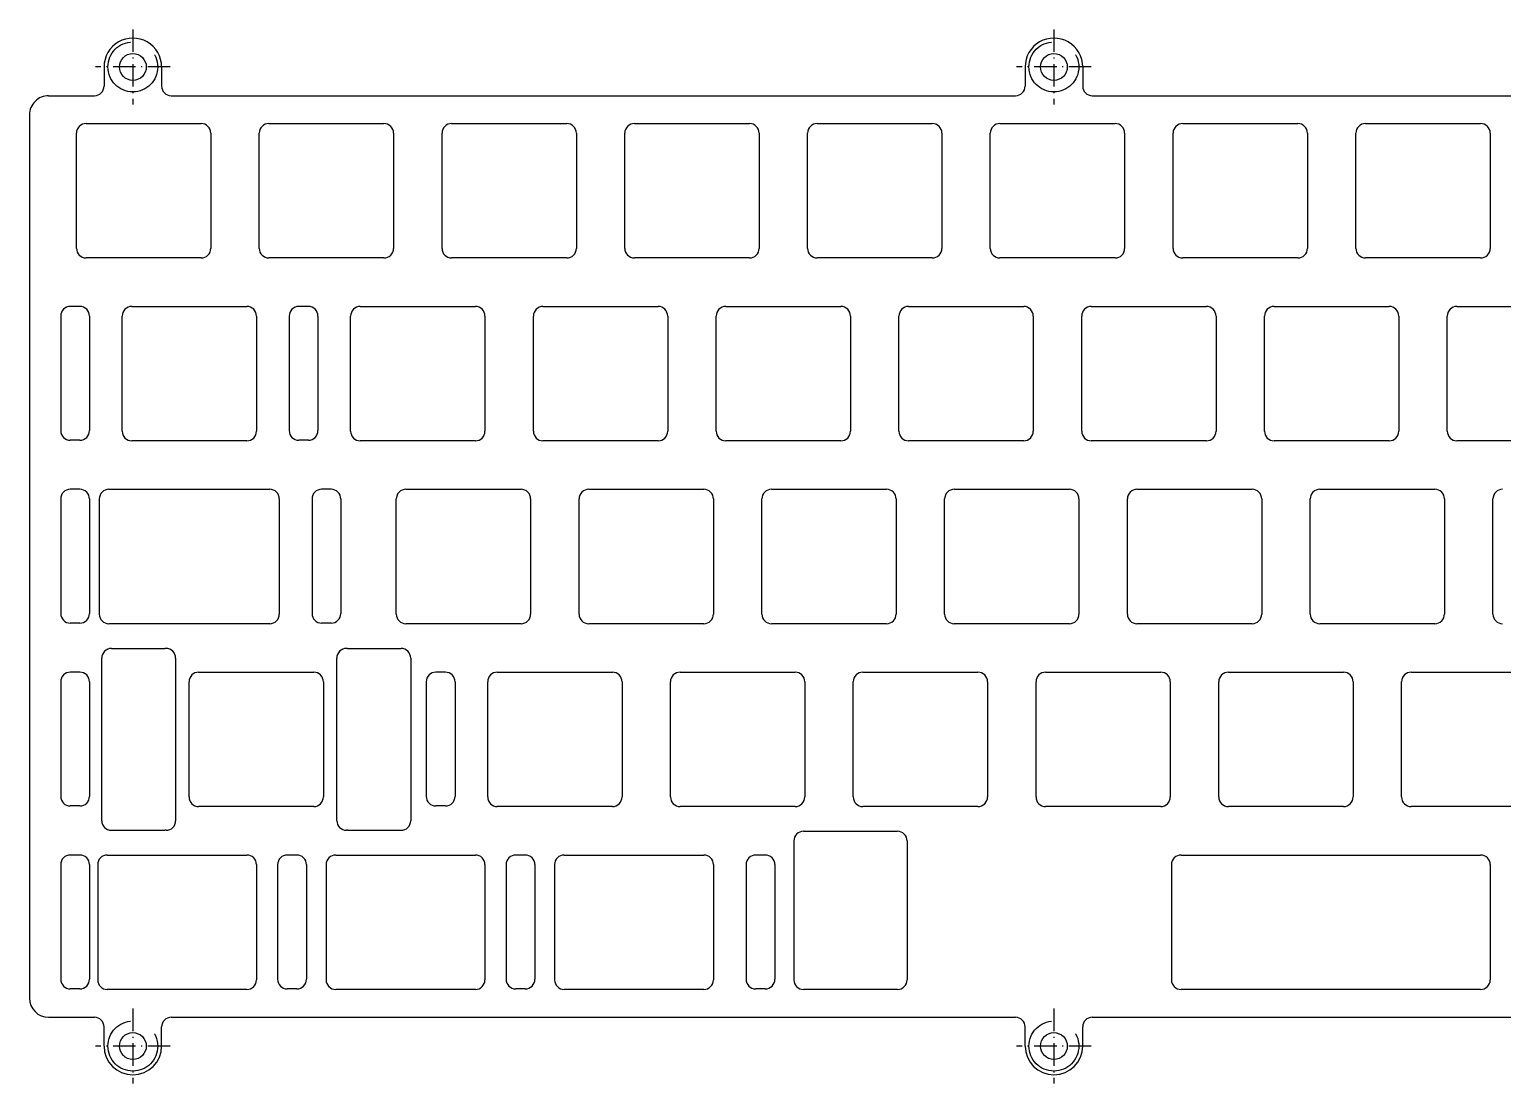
# Model space of a CAD drawing. Extents: x 440 to 1086, y 366 to 680.
# Drawn here: x 439.7 to 593.3, y 365.6 to 475.4 of the extents above; entities that cross this region are included whole.
import ezdxf

# ---------------------------------------------------------------- set-up
doc = ezdxf.new("R2010")
doc.units = 0
doc.linetypes.add('DASHDOT', pattern=[18.5, 12, -3, 0.5, -3])
doc.linetypes.add('DASHED', pattern=[15, 12, -3])
doc.layers.get('0').update_dxf_attribs({"linetype": 'CONTINUOUS'})

msp = doc.modelspace()

# ---------------------------------------------------------------- linework, layer by layer
at = {"color": 1, "linetype": 'DASHDOT', "ltscale": 0.195}
for p, q in [((450.5, 475.400421), (450.5, 467.600403)), ((546.5, 475.400421), (546.5, 467.600403)), ((454.400024, 471.500427), (446.600006, 471.500427)), ((550.400024, 471.500427), (542.600037, 471.500427)), ((450.5, 373.399597), (450.5, 365.599579)), ((546.5, 373.399597), (546.5, 365.599579)), ((454.400024, 369.499573), (446.600006, 369.499573)), ((550.400024, 369.499573), (542.600037, 369.499573))]:
    msp.add_line(p, q, dxfattribs=at)
at = {"color": 7, "ltscale": 0.05}
for p, q in [((447.5, 471.500427), (447.5, 469.500427)), ((453.5, 471.500427), (453.5, 469.500427)), ((543.5, 471.500427), (543.5, 469.500427)), ((549.5, 471.500427), (549.5, 469.500427)), ((447.5, 369.499573), (447.5, 371.499573)), ((453.5, 369.499573), (453.5, 371.499573)), ((543.5, 369.499573), (543.5, 371.499573)), ((549.5, 369.499573), (549.5, 371.499573))]:
    msp.add_line(p, q, dxfattribs=at)
at = {"color": 7, "ltscale": 0.119384}
for p, q in [((441.72464, 468.500427), (446.5, 468.500427)), ((441.72464, 372.499573), (446.5, 372.499573))]:
    msp.add_line(p, q, dxfattribs=at)
at = {"color": 7}
for p, q in [((454.5, 468.500427), (542.5, 468.500427)), ((550.5, 468.500427), (638.5, 468.500427)), ((439.72464, 466.500427), (439.72464, 374.499573)), ((559.753418, 389.400391), (590.975342, 389.400391)), ((590.975342, 375.399597), (559.753418, 375.399597)), ((454.5, 372.499573), (542.5, 372.499573)), ((550.5, 372.499573), (638.5, 372.499573))]:
    msp.add_line(p, q, dxfattribs=at)
at = {"color": 7, "ltscale": 0.300021}
for p, q in [((445.624634, 465.600403), (457.625488, 465.600403)), ((464.674622, 465.600403), (476.675476, 465.600403)), ((483.72464, 465.600403), (495.725494, 465.600403)), ((521.824646, 465.600403), (533.8255, 465.600403)), ((540.874634, 465.600403), (552.875488, 465.600403)), ((559.924622, 465.600403), (571.925476, 465.600403)), ((578.974609, 465.600403), (590.975464, 465.600403)), ((457.625488, 451.599731), (445.624634, 451.599731)), ((476.675476, 451.599731), (464.674622, 451.599731)), ((495.725494, 451.599731), (483.72464, 451.599731)), ((533.8255, 451.599731), (521.824646, 451.599731)), ((552.875488, 451.599731), (540.874634, 451.599731)), ((571.925476, 451.599731), (559.924622, 451.599731)), ((590.975464, 451.599731), (578.974609, 451.599731)), ((456.359375, 395.449585), (456.359375, 407.450439)), ((470.36026, 407.450439), (470.36026, 395.449585)), ((487.487274, 395.449585), (487.487274, 407.450439)), ((501.486481, 407.450439), (501.486481, 395.449585)), ((506.537262, 395.449585), (506.537262, 407.450439)), ((520.536499, 407.450439), (520.536499, 395.449585)), ((525.58728, 395.449585), (525.58728, 407.450439)), ((539.586487, 407.450439), (539.586487, 395.449585)), ((544.637268, 395.449585), (544.637268, 407.450439)), ((558.636475, 407.450439), (558.636475, 395.449585)), ((563.687256, 395.449585), (563.687256, 407.450439)), ((577.686462, 407.450439), (577.686462, 395.449585)), ((582.737305, 395.449585), (582.737305, 407.450439))]:
    msp.add_line(p, q, dxfattribs=at)
at = {"color": 7, "ltscale": 0.300022}
for p, q in [((502.774628, 465.600403), (514.775513, 465.600403)), ((514.775513, 451.599731), (502.774628, 451.599731)), ((457.359375, 408.450439), (469.36026, 408.450439)), ((469.36026, 394.449585), (457.359375, 394.449585))]:
    msp.add_line(p, q, dxfattribs=at)
at = {"color": 7, "ltscale": 0.300017}
for p, q in [((444.624634, 452.599731), (444.624634, 464.600403)), ((458.625488, 464.600403), (458.625488, 452.599731)), ((463.674622, 452.599731), (463.674622, 464.600403)), ((477.675476, 464.600403), (477.675476, 452.599731)), ((482.72464, 452.599731), (482.72464, 464.600403)), ((496.725494, 464.600403), (496.725494, 452.599731)), ((501.774628, 452.599731), (501.774628, 464.600403)), ((515.775513, 464.600403), (515.775513, 452.599731)), ((520.824646, 452.599731), (520.824646, 464.600403)), ((534.8255, 464.600403), (534.8255, 452.599731)), ((539.874634, 452.599731), (539.874634, 464.600403)), ((553.875488, 464.600403), (553.875488, 452.599731)), ((558.924622, 452.599731), (558.924622, 464.600403)), ((572.925476, 464.600403), (572.925476, 452.599731)), ((577.974609, 452.599731), (577.974609, 464.600403)), ((591.975464, 464.600403), (591.975464, 452.599731)), ((474.199799, 446.550415), (486.20047, 446.550415)), ((493.249786, 446.550415), (505.250458, 446.550415)), ((512.299805, 446.550415), (524.300476, 446.550415)), ((531.349792, 446.550415), (543.350464, 446.550415)), ((550.39978, 446.550415), (562.400452, 446.550415)), ((588.499817, 446.550415), (600.500488, 446.550415)), ((486.20047, 432.549683), (474.199799, 432.549683)), ((505.250458, 432.549683), (493.249786, 432.549683)), ((524.300476, 432.549683), (512.299805, 432.549683)), ((543.350464, 432.549683), (531.349792, 432.549683)), ((562.400452, 432.549683), (550.39978, 432.549683)), ((600.500488, 432.549683), (588.499817, 432.549683))]:
    msp.add_line(p, q, dxfattribs=at)
at = {"color": 7, "ltscale": 0.298514}
for p, q in [((442.980652, 445.550415), (442.980652, 433.609863)), ((445.980652, 445.550415), (445.980652, 433.609863)), ((466.793152, 445.550415), (466.793152, 433.609863)), ((469.793152, 445.550415), (469.793152, 433.609863)), ((442.980652, 426.500427), (442.980652, 414.559875)), ((445.980652, 426.500427), (445.980652, 414.559875)), ((442.980652, 407.450439), (442.980652, 395.509888)), ((445.980652, 407.450439), (445.980652, 395.509888)), ((481.080627, 407.450378), (481.080627, 395.509827)), ((484.080627, 407.450378), (484.080627, 395.509827))]:
    msp.add_line(p, q, dxfattribs=at)
at = {"color": 7, "ltscale": 0.025}
for p, q in [((444.980652, 446.550415), (443.980652, 446.550415)), ((468.793152, 446.550415), (467.793152, 446.550415)), ((444.980652, 432.609863), (443.980652, 432.609863)), ((468.793152, 432.609863), (467.793152, 432.609863)), ((444.980652, 427.500427), (443.980652, 427.500427)), ((471.174133, 427.500061), (470.174133, 427.500061)), ((444.980652, 413.559875), (443.980652, 413.559875)), ((471.174133, 413.55954), (470.174133, 413.55954)), ((444.980652, 408.450439), (443.980652, 408.450439)), ((483.080627, 408.450378), (482.080627, 408.450378)), ((444.980652, 394.509888), (443.980652, 394.509888)), ((483.080627, 394.509827), (482.080627, 394.509827)), ((444.980652, 389.400391), (443.980652, 389.400391)), ((467.592834, 389.399994), (466.592834, 389.399994)), ((491.405334, 389.399994), (490.405334, 389.399994)), ((516.417725, 389.399994), (515.417725, 389.399994)), ((444.980652, 375.4599), (443.980652, 375.4599)), ((467.592834, 375.459473), (466.592834, 375.459473)), ((491.405334, 375.459473), (490.405334, 375.459473)), ((516.417725, 375.459473), (515.417725, 375.459473))]:
    msp.add_line(p, q, dxfattribs=at)
at = {"color": 7, "ltscale": 0.300018}
for p, q in [((449.387177, 433.549683), (449.387177, 445.550415)), ((463.386597, 445.550415), (463.386597, 433.549683)), ((473.199799, 433.549683), (473.199799, 445.550415)), ((487.20047, 445.550415), (487.20047, 433.549683)), ((492.249786, 433.549683), (492.249786, 445.550415)), ((506.250458, 445.550415), (506.250458, 433.549683)), ((511.299805, 433.549683), (511.299805, 445.550415)), ((525.300476, 445.550415), (525.300476, 433.549683)), ((530.349792, 433.549683), (530.349792, 445.550415)), ((544.350464, 445.550415), (544.350464, 433.549683)), ((549.39978, 433.549683), (549.39978, 445.550415)), ((563.400452, 445.550415), (563.400452, 433.549683)), ((568.449829, 433.549683), (568.449829, 445.550415)), ((582.450439, 445.550415), (582.450439, 433.549683)), ((587.499817, 433.549683), (587.499817, 445.550415)), ((447.00589, 426.500427), (447.00589, 414.499695)), ((465.767883, 426.500427), (465.767883, 414.499695)), ((477.96228, 414.499695), (477.96228, 426.500427)), ((491.961487, 426.500427), (491.961487, 414.499695)), ((497.012268, 414.499695), (497.012268, 426.500427)), ((511.011475, 426.500427), (511.011475, 414.499695)), ((516.062256, 414.499695), (516.062256, 426.500427)), ((530.061462, 426.500427), (530.061462, 414.499695)), ((535.112305, 414.499695), (535.112305, 426.500427)), ((549.111511, 426.500427), (549.111511, 414.499695)), ((554.162292, 414.499695), (554.162292, 426.500427)), ((568.161499, 426.500427), (568.161499, 414.499695)), ((573.21228, 414.499695), (573.21228, 426.500427)), ((587.211487, 426.500427), (587.211487, 414.499695)), ((592.262268, 414.499695), (592.262268, 426.500427))]:
    msp.add_line(p, q, dxfattribs=at)
at = {"color": 7, "ltscale": 0.299986}
for p, q in [((450.387177, 446.550415), (462.386597, 446.550415)), ((462.386597, 432.549683), (450.387177, 432.549683))]:
    msp.add_line(p, q, dxfattribs=at)
at = {"color": 7, "ltscale": 0.300015}
for p, q in [((569.449829, 446.550415), (581.450439, 446.550415)), ((581.450439, 432.549683), (569.449829, 432.549683))]:
    msp.add_line(p, q, dxfattribs=at)
at = {"color": 7, "ltscale": 0.41905}
for p, q in [((448.00589, 427.500427), (464.767883, 427.500427)), ((464.767883, 413.499695), (448.00589, 413.499695))]:
    msp.add_line(p, q, dxfattribs=at)
at = {"color": 7, "ltscale": 0.29998}
for p, q in [((478.96228, 427.500427), (490.961487, 427.500427)), ((498.012268, 427.500427), (510.011475, 427.500427)), ((517.062256, 427.500427), (529.061462, 427.500427)), ((536.112305, 427.500427), (548.111511, 427.500427)), ((555.162292, 427.500427), (567.161499, 427.500427)), ((574.21228, 427.500427), (586.211487, 427.500427)), ((490.961487, 413.499695), (478.96228, 413.499695)), ((510.011475, 413.499695), (498.012268, 413.499695)), ((529.061462, 413.499695), (517.062256, 413.499695)), ((548.111511, 413.499695), (536.112305, 413.499695)), ((567.161499, 413.499695), (555.162292, 413.499695)), ((586.211487, 413.499695), (574.21228, 413.499695)), ((488.487274, 408.450439), (500.486481, 408.450439)), ((526.58728, 408.450439), (538.586487, 408.450439)), ((545.637268, 408.450439), (557.636475, 408.450439)), ((564.687256, 408.450439), (576.686462, 408.450439)), ((500.486481, 394.449585), (488.487274, 394.449585)), ((538.586487, 394.449585), (526.58728, 394.449585)), ((557.636475, 394.449585), (545.637268, 394.449585)), ((576.686462, 394.449585), (564.687256, 394.449585))]:
    msp.add_line(p, q, dxfattribs=at)
at = {"color": 7, "ltscale": 0.298513}
for p, q in [((469.174133, 426.500061), (469.174133, 414.55954)), ((472.174133, 426.500061), (472.174133, 414.55954)), ((465.592834, 388.399994), (465.592834, 376.459473)), ((468.592834, 388.399994), (468.592834, 376.459473)), ((489.405334, 388.399994), (489.405334, 376.459473)), ((492.405334, 388.399994), (492.405334, 376.459473)), ((514.417725, 388.399994), (514.417725, 376.459473)), ((517.417725, 388.399994), (517.417725, 376.459473))]:
    msp.add_line(p, q, dxfattribs=at)
at = {"color": 7, "ltscale": 0.139378}
for p, q in [((448.260162, 410.919983), (453.835266, 410.919983)), ((448.260162, 391.980042), (453.835266, 391.980042))]:
    msp.add_line(p, q, dxfattribs=at)
at = {"color": 7, "ltscale": 0.003101}
for p, q in [((453.95929, 410.919983), (453.835266, 410.919983)), ((453.95929, 391.980042), (453.835266, 391.980042))]:
    msp.add_line(p, q, dxfattribs=at)
at = {"color": 7, "ltscale": 0.003125}
for p, q in [((472.884583, 410.919983), (472.759583, 410.919983)), ((472.884583, 391.980042), (472.759583, 391.980042))]:
    msp.add_line(p, q, dxfattribs=at)
at = {"color": 7, "ltscale": 0.13937}
for p, q in [((472.884583, 410.919983), (478.459381, 410.919983)), ((472.884583, 391.980042), (478.459381, 391.980042))]:
    msp.add_line(p, q, dxfattribs=at)
at = {"color": 7, "ltscale": 0.423499}
for p, q in [((447.260162, 392.980042), (447.260162, 409.919983)), ((454.95929, 409.919983), (454.95929, 392.980042)), ((471.759583, 392.980042), (471.759583, 409.919983)), ((479.459381, 409.919983), (479.459381, 392.980042))]:
    msp.add_line(p, q, dxfattribs=at)
at = {"color": 7, "ltscale": 0.299981}
for p, q in [((507.537262, 408.450439), (519.536499, 408.450439)), ((519.536499, 394.449585), (507.537262, 394.449585))]:
    msp.add_line(p, q, dxfattribs=at)
at = {"color": 7, "ltscale": 0.299979}
for p, q in [((583.737305, 408.450439), (595.73645, 408.450439)), ((595.73645, 394.449585), (583.737305, 394.449585))]:
    msp.add_line(p, q, dxfattribs=at)
at = {"color": 7, "ltscale": 0.245129}
for p, q in [((520.394775, 391.871887), (530.199951, 391.871887)), ((530.199951, 375.399597), (520.394775, 375.399597))]:
    msp.add_line(p, q, dxfattribs=at)
at = {"color": 7, "ltscale": 0.361807}
for p, q in [((519.394775, 390.871887), (519.394775, 376.399597)), ((531.199951, 390.871887), (531.199951, 376.399597))]:
    msp.add_line(p, q, dxfattribs=at)
at = {"color": 7, "ltscale": 0.363811}
for p, q in [((447.834167, 389.400391), (462.386597, 389.400391)), ((471.646667, 389.400391), (486.199097, 389.400391)), ((462.386597, 375.399597), (447.834167, 375.399597)), ((486.199097, 375.399597), (471.646667, 375.399597))]:
    msp.add_line(p, q, dxfattribs=at)
at = {"color": 7, "ltscale": 0.363805}
for p, q in [((495.45929, 389.400391), (510.011475, 389.400391)), ((510.011475, 375.399597), (495.45929, 375.399597))]:
    msp.add_line(p, q, dxfattribs=at)
at = {"color": 7, "ltscale": 0.298512}
for p, q in [((442.980652, 388.400391), (442.980652, 376.4599)), ((445.980652, 388.400391), (445.980652, 376.4599))]:
    msp.add_line(p, q, dxfattribs=at)
at = {"color": 7, "ltscale": 0.30002}
for p, q in [((446.834167, 388.400391), (446.834167, 376.399597)), ((463.386597, 388.400391), (463.386597, 376.399597)), ((470.646667, 388.400391), (470.646667, 376.399597)), ((487.199097, 388.400391), (487.199097, 376.399597)), ((494.45929, 388.400391), (494.45929, 376.399597)), ((511.011475, 388.400391), (511.011475, 376.399597)), ((558.753418, 388.400391), (558.753418, 376.399597)), ((591.975342, 388.400391), (591.975342, 376.399597))]:
    msp.add_line(p, q, dxfattribs=at)
at = {"color": 2, "linetype": 'DASHED'}
for centre in [(450.5, 471.500427), (546.5, 471.500427), (450.5, 369.499573), (546.5, 369.499573)]:
    msp.add_circle(centre, 2.6, dxfattribs=at)
at = {"color": 7}
for centre in [(450.5, 471.500427), (546.5, 471.500427), (450.5, 369.499573), (546.5, 369.499573)]:
    msp.add_circle(centre, 1.4, dxfattribs=at)
for centre, radius, start, end in [((450.5, 471.500427), 3, 0, 180.000005), ((546.5, 471.500427), 3, 0, 180.000005), ((441.72464, 466.500427), 2, 90.000003, 180.000005), ((446.5, 469.500427), 1, 269.999997, 0), ((454.5, 469.500427), 1, 180.000005, 269.999997), ((542.5, 469.500427), 1, 269.999997, 360), ((550.5, 469.500427), 1, 180.000005, 269.999997), ((445.624634, 464.600403), 1, 90.000003, 180.000005), ((457.625488, 464.600403), 1, 0, 90.000003), ((464.674622, 464.600403), 1, 90.000003, 180.000005), ((476.675476, 464.600403), 1, 0, 90.000003), ((483.72464, 464.600403), 1, 90.000003, 180.000005), ((495.725494, 464.600403), 1, 0, 90.000003), ((502.774628, 464.600403), 1, 90.000003, 180.000005), ((514.775513, 464.600403), 1, 0, 90.000003), ((521.824646, 464.600403), 1, 90.000003, 180.000005), ((533.8255, 464.600403), 1, 0, 90.000003), ((540.874634, 464.600403), 1, 90.000003, 180.000005), ((552.875488, 464.600403), 1, 0, 90.000003), ((559.924622, 464.600403), 1, 90.000003, 180.000005), ((571.925476, 464.600403), 1, 0, 90.000003), ((578.974609, 464.600403), 1, 90.000003, 180.000005), ((590.975464, 464.600403), 1, 0, 90.000003), ((445.624634, 452.599731), 1, 180.000005, 269.999997), ((457.625488, 452.599731), 1, 269.999997, 360), ((464.674622, 452.599731), 1, 180.000005, 269.999997), ((476.675476, 452.599731), 1, 269.999997, 360), ((483.72464, 452.599731), 1, 180.000005, 269.999997), ((495.725494, 452.599731), 1, 269.999997, 360), ((502.774628, 452.599731), 1, 180.000005, 269.999997), ((514.775513, 452.599731), 1, 269.999997, 360), ((521.824646, 452.599731), 1, 180.000005, 269.999997), ((533.8255, 452.599731), 1, 269.999997, 360), ((540.874634, 452.599731), 1, 180.000005, 269.999997), ((552.875488, 452.599731), 1, 269.999997, 360), ((559.924622, 452.599731), 1, 180.000005, 269.999997), ((571.925476, 452.599731), 1, 269.999997, 360), ((578.974609, 452.599731), 1, 180.000005, 269.999997), ((590.975464, 452.599731), 1, 269.999997, 360), ((443.980652, 445.550415), 1, 90.000003, 180.000009), ((444.980652, 445.550415), 1, 0, 90.000003), ((450.387177, 445.550415), 1, 90.000003, 180.000005), ((462.386597, 445.550415), 1, 0, 90.000003), ((467.793152, 445.550415), 1, 90.000003, 180.000009), ((468.793152, 445.550415), 1, 0, 90.000003), ((474.199799, 445.550415), 1, 90.000003, 180.000005), ((486.20047, 445.550415), 1, 0, 90.000003), ((493.249786, 445.550415), 1, 90.000003, 180.000005), ((505.250458, 445.550415), 1, 0, 90.000003), ((512.299805, 445.550415), 1, 90.000003, 180.000005), ((524.300476, 445.550415), 1, 0, 90.000003), ((531.349792, 445.550415), 1, 90.000003, 180.000005), ((543.350464, 445.550415), 1, 0, 90.000003), ((550.39978, 445.550415), 1, 90.000003, 180.000005), ((562.400452, 445.550415), 1, 0, 90.000003), ((569.449829, 445.550415), 1, 90.000003, 180.000005), ((581.450439, 445.550415), 1, 0, 90.000003), ((588.499817, 445.550415), 1, 90.000003, 180.000005), ((443.980652, 433.609863), 1, 180.000009, 269.999997), ((444.980652, 433.609863), 1, 269.999997, 360), ((450.387177, 433.549683), 1, 180.000005, 269.999997), ((462.386597, 433.549683), 1, 269.999997, 360), ((467.793152, 433.609863), 1, 180.000009, 269.999997), ((468.793152, 433.609863), 1, 269.999997, 360), ((474.199799, 433.549683), 1, 180.000005, 269.999997), ((486.20047, 433.549683), 1, 269.999997, 360), ((493.249786, 433.549683), 1, 180.000005, 269.999997), ((505.250458, 433.549683), 1, 269.999997, 360), ((512.299805, 433.549683), 1, 180.000005, 269.999997), ((524.300476, 433.549683), 1, 269.999997, 360), ((531.349792, 433.549683), 1, 180.000005, 269.999997), ((543.350464, 433.549683), 1, 269.999997, 360), ((550.39978, 433.549683), 1, 180.000005, 269.999997), ((562.400452, 433.549683), 1, 269.999997, 360), ((569.449829, 433.549683), 1, 180.000005, 269.999997), ((581.450439, 433.549683), 1, 269.999997, 360), ((588.499817, 433.549683), 1, 180.000005, 269.999997), ((443.980652, 426.500427), 1, 90.000003, 180.000009), ((444.980652, 426.500427), 1, 0, 90.000003), ((448.00589, 426.500427), 1, 90.000003, 180.000005), ((464.767883, 426.500427), 1, 0, 90.000003), ((470.174133, 426.500061), 1, 90.000003, 180.000009), ((471.174133, 426.500061), 1, 0, 90.000003), ((478.96228, 426.500427), 1, 90.000003, 180.000005), ((490.961487, 426.500427), 1, 0, 90.000003), ((498.012268, 426.500427), 1, 90.000003, 180.000005), ((510.011475, 426.500427), 1, 0, 90.000003), ((517.062256, 426.500427), 1, 90.000003, 180.000005), ((529.061462, 426.500427), 1, 0, 90.000003), ((536.112305, 426.500427), 1, 90.000003, 180.000005), ((548.111511, 426.500427), 1, 0, 90.000003), ((555.162292, 426.500427), 1, 90.000003, 180.000005), ((567.161499, 426.500427), 1, 0, 90.000003), ((574.21228, 426.500427), 1, 90.000003, 180.000005), ((586.211487, 426.500427), 1, 0, 90.000003), ((593.262268, 426.500427), 1, 90.000003, 180.000005), ((443.980652, 414.559875), 1, 180.000009, 269.999997), ((444.980652, 414.559875), 1, 269.999997, 360), ((470.174133, 414.55954), 1, 180.000009, 269.999997), ((471.174133, 414.55954), 1, 269.999997, 360), ((448.00589, 414.499695), 1, 180.000005, 269.999997), ((464.767883, 414.499695), 1, 269.999997, 360), ((478.96228, 414.499695), 1, 180.000005, 269.999997), ((490.961487, 414.499695), 1, 269.999997, 360), ((498.012268, 414.499695), 1, 180.000005, 269.999997), ((510.011475, 414.499695), 1, 269.999997, 360), ((517.062256, 414.499695), 1, 180.000005, 269.999997), ((529.061462, 414.499695), 1, 269.999997, 360), ((536.112305, 414.499695), 1, 180.000005, 269.999997), ((548.111511, 414.499695), 1, 269.999997, 360), ((555.162292, 414.499695), 1, 180.000005, 269.999997), ((567.161499, 414.499695), 1, 269.999997, 360), ((574.21228, 414.499695), 1, 180.000005, 269.999997), ((586.211487, 414.499695), 1, 269.999997, 360), ((593.262268, 414.499695), 1, 180.000005, 269.999997), ((448.260162, 409.919983), 1, 90.000003, 180.000005), ((453.95929, 409.919983), 1, 0, 90.000003), ((472.759583, 409.919983), 1, 90.000003, 180.000005), ((478.459381, 409.919983), 1, 0, 90.000003), ((443.980652, 407.450439), 1, 90.000003, 180.000009), ((444.980652, 407.450439), 1, 0, 90.000003), ((457.359375, 407.450439), 1, 90.000003, 180.000005), ((469.36026, 407.450439), 1, 0, 90.000003), ((482.080627, 407.450378), 1, 90.000003, 180.000009), ((483.080627, 407.450378), 1, 0, 90.000003), ((488.487274, 407.450439), 1, 90.000003, 180.000005), ((500.486481, 407.450439), 1, 0, 90.000003), ((507.537262, 407.450439), 1, 90.000003, 180.000005), ((519.536499, 407.450439), 1, 0, 90.000003), ((526.58728, 407.450439), 1, 90.000003, 180.000005), ((538.586487, 407.450439), 1, 0, 90.000003), ((545.637268, 407.450439), 1, 90.000003, 180.000005), ((557.636475, 407.450439), 1, 0, 90.000003), ((564.687256, 407.450439), 1, 90.000003, 180.000005), ((576.686462, 407.450439), 1, 0, 90.000003), ((583.737305, 407.450439), 1, 90.000003, 180.000005), ((443.980652, 395.509888), 1, 180.000009, 269.999997), ((444.980652, 395.509888), 1, 269.999997, 360), ((457.359375, 395.449585), 1, 180.000005, 269.999997), ((469.36026, 395.449585), 1, 269.999997, 360), ((482.080627, 395.509827), 1, 180.000009, 269.999997), ((483.080627, 395.509827), 1, 269.999997, 360), ((488.487274, 395.449585), 1, 180.000005, 269.999997), ((500.486481, 395.449585), 1, 269.999997, 360), ((507.537262, 395.449585), 1, 180.000005, 269.999997), ((519.536499, 395.449585), 1, 269.999997, 360), ((526.58728, 395.449585), 1, 180.000005, 269.999997), ((538.586487, 395.449585), 1, 269.999997, 360), ((545.637268, 395.449585), 1, 180.000005, 269.999997), ((557.636475, 395.449585), 1, 269.999997, 360), ((564.687256, 395.449585), 1, 180.000005, 269.999997), ((576.686462, 395.449585), 1, 269.999997, 360), ((583.737305, 395.449585), 1, 180.000005, 269.999997), ((448.260162, 392.980042), 1, 180.000005, 269.999997), ((453.95929, 392.980042), 1, 269.999997, 360), ((472.759583, 392.980042), 1, 180.000005, 269.999997), ((478.459381, 392.980042), 1, 269.999997, 360), ((520.394775, 390.871887), 1, 90.000003, 180.000005), ((530.199951, 390.871887), 1, 0, 90.000003), ((443.980652, 388.400391), 1, 90.000003, 180.000009), ((444.980652, 388.400391), 1, 0, 90.000003), ((447.834167, 388.400391), 1, 90.000003, 180.000005), ((462.386597, 388.400391), 1, 0, 90.000003), ((466.592834, 388.399994), 1, 90.000003, 180.000009), ((467.592834, 388.399994), 1, 0, 90.000003), ((471.646667, 388.400391), 1, 90.000003, 180.000005), ((486.199097, 388.400391), 1, 0, 90.000003), ((490.405334, 388.399994), 1, 90.000003, 180.000009), ((491.405334, 388.399994), 1, 0, 90.000003), ((495.45929, 388.400391), 1, 90.000003, 180.000005), ((510.011475, 388.400391), 1, 0, 90.000003), ((515.417725, 388.399994), 1, 90.000003, 180.000009), ((516.417725, 388.399994), 1, 0, 90.000003), ((559.753418, 388.400391), 1, 90.000003, 180.000005), ((590.975342, 388.400391), 1, 0, 90.000003), ((443.980652, 376.4599), 1, 180.000009, 269.999997), ((444.980652, 376.4599), 1, 269.999997, 360), ((447.834167, 376.399597), 1, 180.000005, 269.999997), ((462.386597, 376.399597), 1, 269.999997, 360), ((466.592834, 376.459473), 1, 180.000009, 269.999997), ((467.592834, 376.459473), 1, 269.999997, 360), ((471.646667, 376.399597), 1, 180.000005, 269.999997), ((486.199097, 376.399597), 1, 269.999997, 360), ((490.405334, 376.459473), 1, 180.000009, 269.999997), ((491.405334, 376.459473), 1, 269.999997, 360), ((495.45929, 376.399597), 1, 180.000005, 269.999997), ((510.011475, 376.399597), 1, 269.999997, 360), ((515.417725, 376.459473), 1, 180.000009, 269.999997), ((516.417725, 376.459473), 1, 269.999997, 360), ((520.394775, 376.399597), 1, 180.000005, 269.999997), ((530.199951, 376.399597), 1, 269.999997, 360), ((559.753418, 376.399597), 1, 180.000005, 269.999997), ((590.975342, 376.399597), 1, 269.999997, 360), ((441.72464, 374.499573), 2, 180.000005, 269.999997), ((446.5, 371.499573), 1, 360, 90.000003), ((454.5, 371.499573), 1, 90.000003, 180.000005), ((542.5, 371.499573), 1, 0, 90.000003), ((550.5, 371.499573), 1, 90.000003, 179.999995), ((450.5, 369.499573), 3, 180.000005, 360), ((546.5, 369.499573), 3, 180.000005, 360)]:
    msp.add_arc(centre, radius, start, end, dxfattribs=at)

doc.saveas('drawing.dxf')
